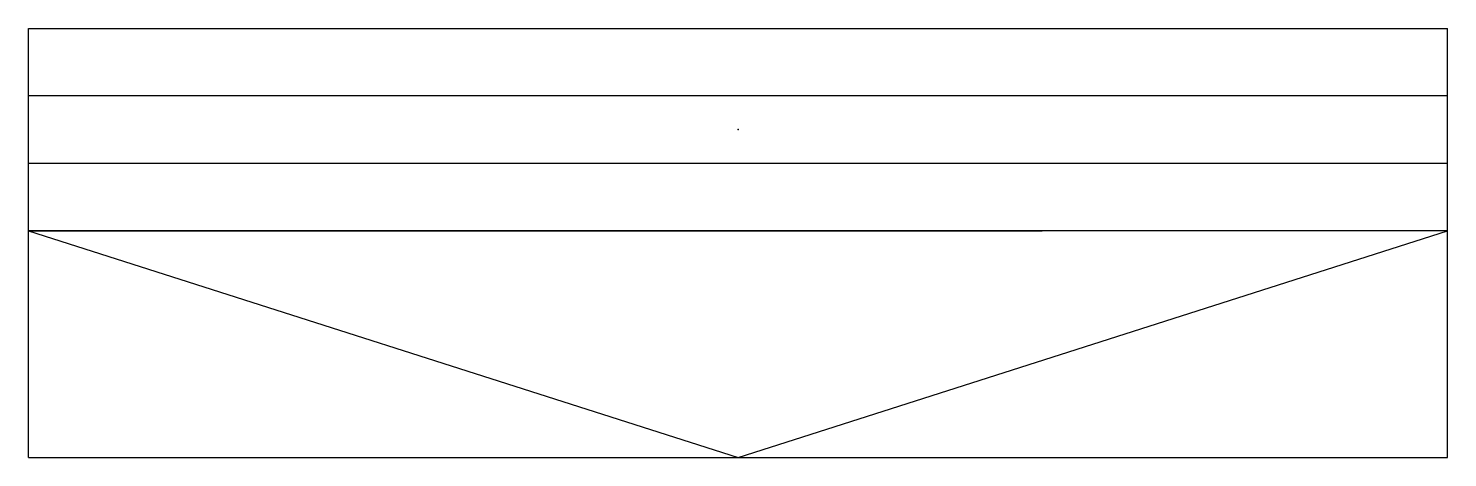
# Model space of a CAD drawing. Extents: x -350 to 350, y -162 to 50.
import ezdxf

# ---------------------------------------------------------------- set-up
doc = ezdxf.new("R2010")
doc.units = 0
doc.header["$LTSCALE"] = 25
doc.layers.add('Sunac_Gridline_Glass', color=134, linetype='Continuous')

msp = doc.modelspace()

# ---------------------------------------------------------------- linework, layer by layer
at = {"ltscale": 10}
msp.add_point((0, 0), dxfattribs=at)
at = {"layer": 'Sunac_Gridline_Glass'}
for p, q in [((-350, 50), (350, 50)), ((350, 16.67), (-350, 16.67)), ((350, -16.67), (-350, -16.67)), ((-350, -50), (150, -50)), ((-350, -50), (0, -161.97)), ((350, -50), (-350, -50)), ((0, -161.97), (350, -50)), ((-350, -161.97), (350, -161.97))]:
    msp.add_line(p, q, dxfattribs=at)
at = {"layer": 'Sunac_Gridline_Glass', "ltscale": 10}
for p, q in [((-350, -161.97), (-350, 50)), ((350, -161.97), (350, 50))]:
    msp.add_line(p, q, dxfattribs=at)

doc.saveas('drawing.dxf')
